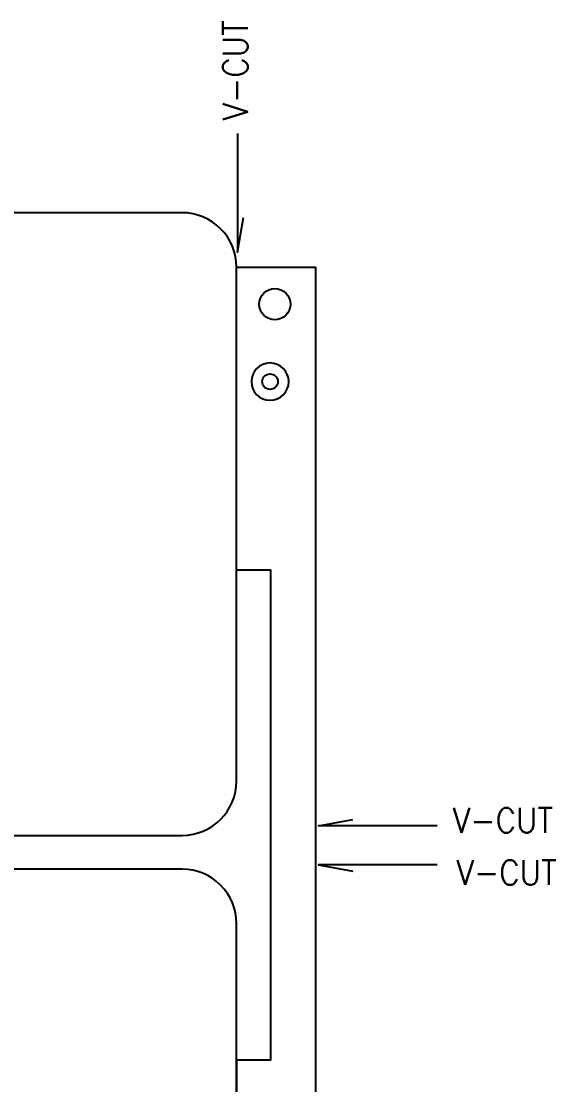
# Model space of a CAD drawing. Extents: x 24 to 162, y 5 to 143.
# Drawn here: x 126.9 to 161.3, y 73.1 to 141.4 of the extents above; entities that cross this region are included whole.
import ezdxf

# ---------------------------------------------------------------- set-up
doc = ezdxf.new("R2010")
doc.units = 0
for name, color, linetype in [('BG_OUTLINE', 7, 'CONTINUOUS'), ('PG_ASSEMBLY_TOP', 200, 'CONTINUOUS'), ('PIN_TOP', 110, 'CONTINUOUS')]:
    doc.layers.add(name, color=color, linetype=linetype)
doc.styles.get("Standard").update_dxf_attribs({"font": 'STANDARD'})

msp = doc.modelspace()

# ---------------------------------------------------------------- linework, layer by layer
at = {"layer": 'BG_OUTLINE'}
for points in [[(140.849858, 134.202678), (140.849858, 126.582678), (141.238986, 128.798574)], [(140.779246, 125.614176), (145.859246, 125.614176), (145.859246, 8.286242), (140.779246, 8.286242), (140.779246, 32.751268)], [(140.779246, 106.172508), (142.952978, 106.172508), (142.952978, 74.671936), (140.779246, 74.671936), (140.779246, 61.976), (142.938754, 61.976), (142.938754, 27.727148), (140.779246, 27.727148)], [(153.666444, 89.737184), (146.046444, 89.737184), (148.26234, 90.126312)], [(153.666444, 87.215726), (146.046444, 87.215726), (148.26234, 86.826598)], [(140.779246, 74.701908), (140.779246, 74.671936)]]:
    msp.add_lwpolyline(points, dxfattribs=at)
for points in [[(89.27973, 89.114376), (137.279634, 89.114376, 0.414205), (140.779246, 92.614242), (140.779246, 125.614176, 0.414226), (137.279634, 129.114296), (89.27973, 129.114296, 0.414268), (85.779356, 125.614176), (85.779356, 92.614242, 0.414248)], [(89.27973, 46.950376), (137.279634, 46.950376, 0.414205), (140.779246, 50.450242), (140.779246, 83.450176, 0.414226), (137.279634, 86.950296), (89.27973, 86.950296, 0.414268), (85.779356, 83.450176), (85.779356, 50.450242, 0.414248)]]:
    msp.add_lwpolyline(points, format="xyb", close=True, dxfattribs=at)
at = {"layer": 'PG_ASSEMBLY_TOP'}
msp.add_lwpolyline([(144.135348, 118.262908, 1), (141.735556, 118.262908, 1)], format="xyb", close=True, dxfattribs=at)
at = {"layer": 'PIN_TOP'}
for centre, radius in [((143.242284, 123.239784), 0.999998), ((142.935452, 118.262908), 0.499999)]:
    msp.add_circle(centre, radius, dxfattribs=at)

# ---------------------------------------------------------------- texts
at = {"layer": 'BG_OUTLINE'}
msp.add_text('V-CUT', height=1.6002, rotation=90, dxfattribs=at).set_placement((141.505178, 135.038084))
for p in [(154.680412, 89.28481), (154.919934, 85.930994)]:
    msp.add_text('V-CUT', height=1.6002, dxfattribs=at).set_placement(p)

doc.saveas('drawing.dxf')
